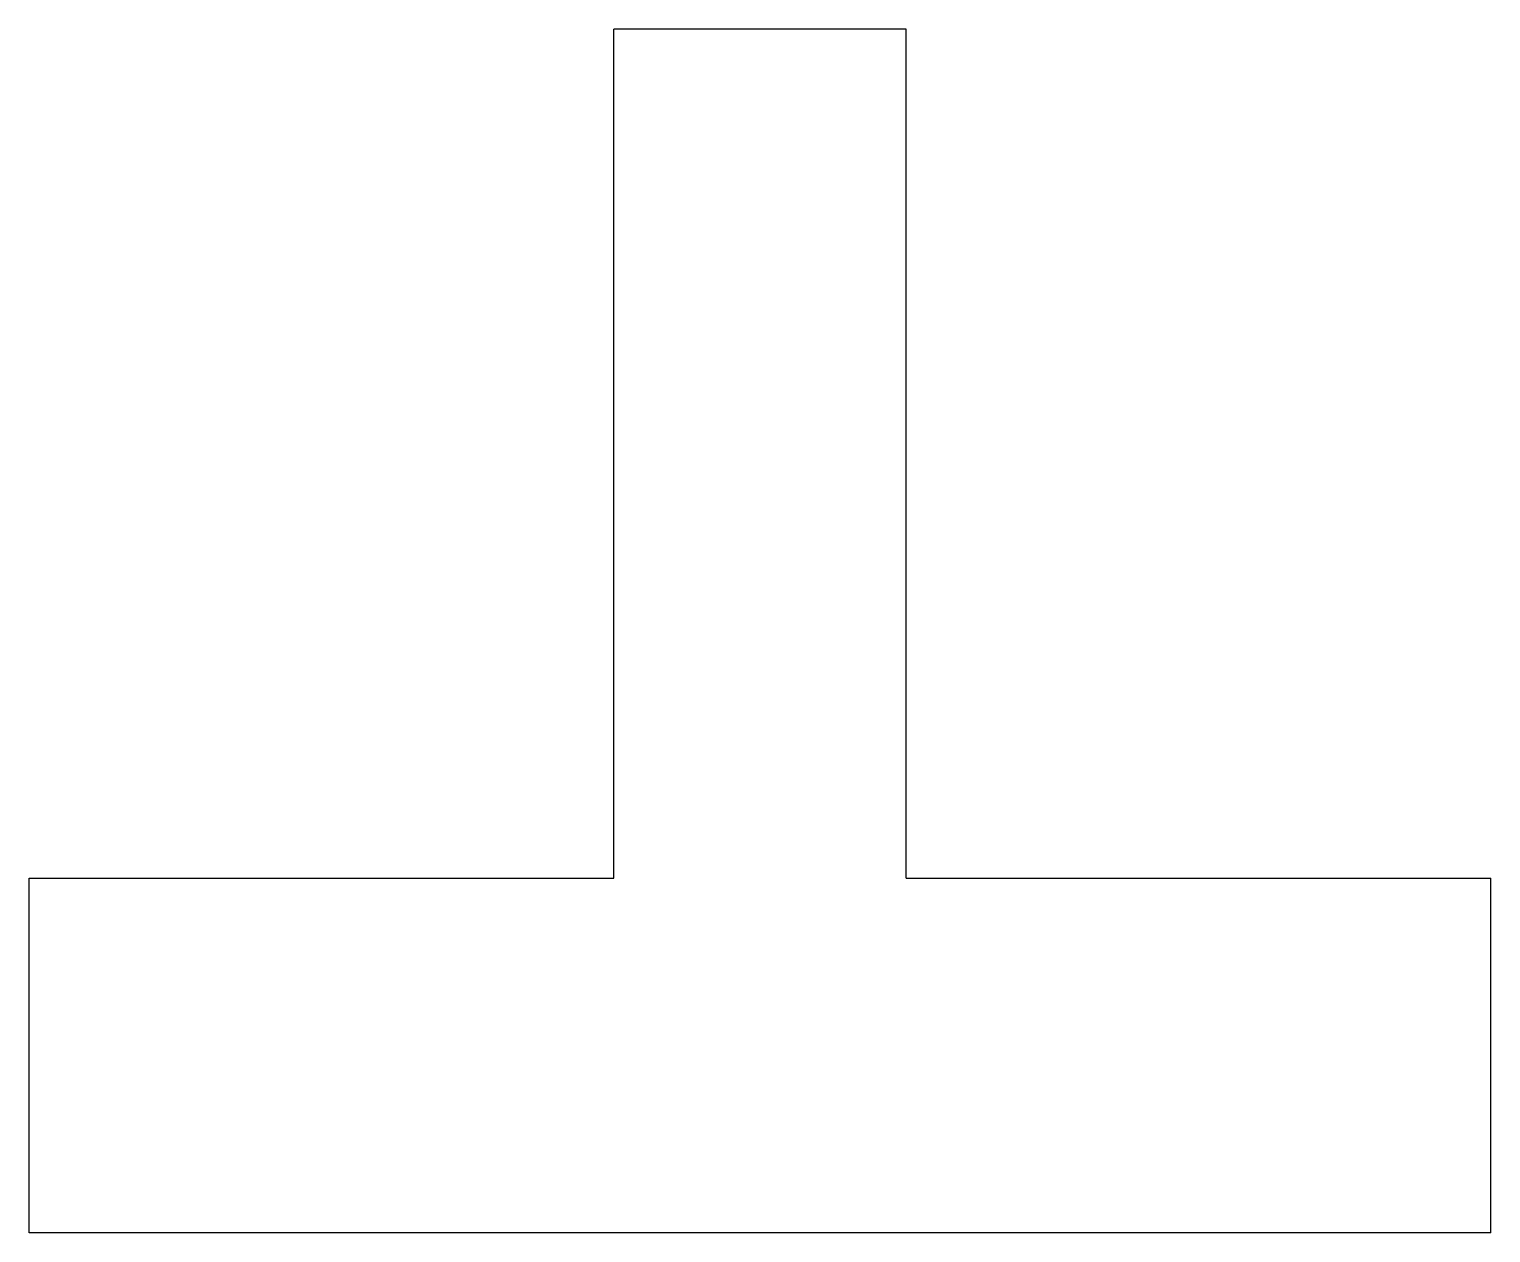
# Model space of a CAD drawing. Header units: metres. Extents: x 1491 to 3802, y 1670 to 4183.
# Drawn here: x 1954.06 to 1984.06, y 1948.95 to 1973.66 of the extents above; entities that cross this region are included whole.
import ezdxf

# ---------------------------------------------------------------- set-up
doc = ezdxf.new("R2010")
doc.units = ezdxf.units.M
doc.layers.add('0E_TEX_INT', color=7, linetype='Continuous')

msp = doc.modelspace()

# ---------------------------------------------------------------- linework, layer by layer
at = {"layer": '0E_TEX_INT'}
for p, q in [((1966.063, 1956.235), (1966.063, 1973.656)), ((1972.063, 1973.656), (1966.063, 1973.656)), ((1972.063, 1956.235), (1972.063, 1973.656)), ((1954.063, 1948.954), (1954.063, 1956.235)), ((1984.063, 1948.954), (1984.063, 1956.235))]:
    msp.add_line(p, q, dxfattribs=at)
for points in [[(1984.063, 1948.954), (1954.063, 1948.954), (1954.063, 1956.235), (1966.063, 1956.235)], [(1972.063, 1956.235), (1984.063, 1956.235)]]:
    msp.add_lwpolyline(points, dxfattribs=at)

doc.saveas('drawing.dxf')
